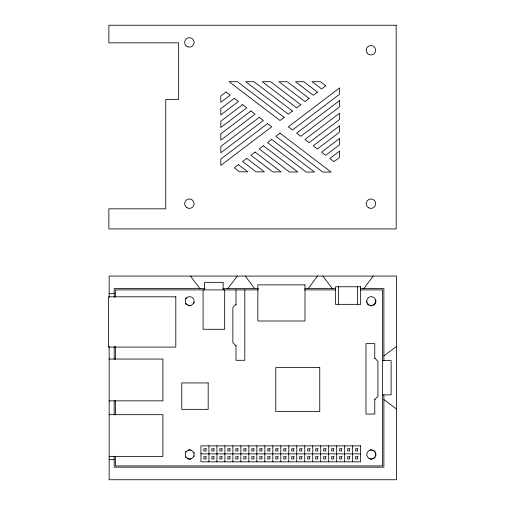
<?xml version="1.0" encoding="UTF-8"?>
<svg xmlns="http://www.w3.org/2000/svg" width="505" height="505" viewBox="0 0 505 505"><rect width="100%" height="100%" fill="white"/><g stroke="black" fill="none" stroke-linecap="round" stroke-linejoin="round"><path stroke-width="0.76" d="M227.824 288.633L237.255 276.065M308.138 288.633L317.569 276.065M363.777 288.633L373.201 276.065M235.999 304.351L232.855 307.495L232.855 342.699L235.999 345.843M374.773 399.594L377.917 396.45L377.917 361.245L374.773 358.102M383.888 355.905L396.463 346.474M204.879 288.633L114.193 288.633L114.193 297.287M223.021 288.633L258.629 288.633M304.995 288.633L335.787 288.633M360.235 288.633L383.888 288.633L383.888 360.583M258.106 289.895L115.449 289.895L115.449 296.965M304.61 289.895L335.345 289.895M360.564 289.895L382.632 289.895L382.632 465.919L115.449 465.919L115.449 456.488M109.162 293.664L114.193 293.664M109.162 359.049L162.913 359.049L162.913 400.85L109.162 400.85M382.607 360.62L391.123 360.62L391.123 394.878L382.607 394.878M109.162 414.681L162.913 414.681L162.913 456.488L109.162 456.488M200.952 453.85L360.633 453.85M109.162 459.632L114.193 459.632M383.888 399.594L396.463 409.025M322.91 276.065L332.341 288.633M245.272 276.065L254.703 288.633M190.511 276.065L199.942 288.633M383.888 394.916L383.888 467.175L114.193 467.175L114.193 456.166M374.773 358.506L374.773 343.646L365.974 343.646L365.974 414.056L374.773 414.056L374.773 399.19M357.49 286.752L357.49 304.351M352.648 445.865L352.648 461.835M344.662 445.865L344.662 461.835M338.628 286.752L338.628 304.351M336.677 445.865L336.677 461.835M328.692 445.865L328.692 461.835M320.713 445.865L320.713 461.835M312.728 445.865L312.728 461.835M304.742 445.865L304.742 461.835M296.757 445.865L296.757 461.835M288.772 445.865L288.772 461.835M280.793 445.865L280.793 461.835M272.807 445.865L272.807 461.835M264.822 445.865L264.822 461.835M256.837 445.865L256.837 461.835M248.851 445.865L248.851 461.835M244.799 289.895L244.799 360.305L235.999 360.305L235.999 345.439M240.872 445.865L240.872 461.835M235.999 289.895L235.999 304.755M232.887 445.865L232.887 461.835M224.902 445.865L224.902 461.835M224.681 289.895L224.681 329.279L203.086 329.279L203.086 289.895M223.159 289.895L223.159 282.345L204.613 282.345L204.613 289.895M216.916 445.865L216.916 461.835M208.931 445.865L208.931 461.835M115.449 346.474L115.449 359.049M115.449 400.692L115.449 414.839M114.193 346.367L114.193 359.421M114.193 400.642L114.193 414.801M109.162 297.293L109.162 276.065L396.463 276.065L396.463 479.75L109.162 479.75L109.162 346.367M375.777 453.288A4.715 4.715 0 0 1 375.777 455.731M375.31 456.867A4.715 4.715 0 0 1 373.58 458.591M372.444 459.064A4.715 4.715 0 0 1 370.001 459.064M370.001 449.955A4.715 4.715 0 0 1 372.444 449.955M373.58 450.428A4.715 4.715 0 0 1 375.31 452.152M194.217 455.731A4.715 4.715 0 0 1 193.75 456.867M190.884 459.064A4.715 4.715 0 0 1 187.305 458.591M186.332 457.846A4.715 4.715 0 0 1 185.581 456.867M185.581 452.152A4.715 4.715 0 0 1 186.332 451.173M188.447 449.955A4.715 4.715 0 0 1 190.884 449.955M193.75 452.152A4.715 4.715 0 0 1 194.217 453.288M194.217 302.306A4.715 4.715 0 0 1 193.75 303.442M190.884 305.639A4.715 4.715 0 0 1 188.447 305.639M186.332 304.414A4.715 4.715 0 0 1 185.581 303.442M185.581 298.726A4.715 4.715 0 0 1 186.332 297.748M375.777 299.863A4.715 4.715 0 0 1 373.58 305.165M372.444 305.639A4.715 4.715 0 0 1 370.001 305.639M368.865 305.165A4.715 4.715 0 0 1 367.141 303.442M366.668 302.306A4.715 4.715 0 0 1 366.51 301.081M226.025 92.011L220.799 95.975L220.799 102.288L230.179 95.174L226.025 92.011M234.333 98.336L220.799 108.6L220.799 114.913L238.48 101.505L234.333 98.336M242.634 104.668L220.799 121.225L220.799 127.538L246.787 107.83L242.634 104.668M250.934 110.993L220.799 133.85L220.799 140.163L255.088 114.155L250.934 110.993M259.242 117.318L220.799 146.475L220.799 152.788L263.389 120.48L259.242 117.318M267.543 123.649L220.799 159.1L220.799 165.413L271.696 126.812L267.543 123.649M284.163 117.343L280.004 120.499L229.1 81.703L237.394 81.703L284.163 117.343M292.49 111.043L288.33 114.193L245.695 81.703L253.99 81.703L292.49 111.043M300.81 104.731L296.65 107.887L262.291 81.703L270.585 81.703L300.81 104.731M309.123 98.424L304.963 101.581L278.886 81.703L287.181 81.703L309.123 98.424M317.443 92.118L313.283 95.268L295.482 81.703L303.776 81.703L317.443 92.118M325.757 85.806L321.603 88.962L312.077 81.703L320.372 81.703L325.757 85.806M238.41 164.68L234.251 167.83L239.446 171.788L247.785 171.82L238.41 164.68M246.73 158.368L242.57 161.524L256.117 171.851L264.456 171.877L246.73 158.368M255.044 152.062L250.884 155.218L272.795 171.908L281.134 171.94L255.044 152.062M263.364 145.756L259.204 148.906L289.466 171.971L297.805 172.003L263.364 145.756M271.684 139.443L267.524 142.599L306.144 172.028L314.482 172.06L271.684 139.443M279.997 133.137L275.837 136.293L322.815 172.091L331.154 172.123L279.997 133.137M339.493 88.015L288.317 126.831L292.464 129.993L339.493 94.328L339.493 88.015M339.493 100.64L296.618 133.156L300.772 136.318L339.493 106.953L339.493 100.64M339.493 113.265L304.919 139.481L309.073 142.65L339.493 119.578L339.493 113.265M339.493 125.89L313.226 145.812L317.374 148.975L339.493 132.203L339.493 125.89M339.493 138.515L321.527 152.138L325.681 155.3L339.493 144.828L339.493 138.515M339.493 151.14L329.828 158.463L333.982 161.632L339.493 157.453L339.493 151.14M396.166 25.25L108.865 25.25L108.865 42.856L178.65 42.856L178.65 99.434L165.76 99.434L165.76 208.824L108.865 208.824L108.865 228.935L396.166 228.935L396.166 25.25M304.995 284.864L257.847 284.864L257.847 321.01L304.995 321.01L304.995 284.864M360.633 286.752L335.484 286.752L335.484 304.351L360.633 304.351L360.633 286.752M175.803 296.807L108.537 296.807L108.537 347.099L175.803 347.099L175.803 296.807M319.766 367.533L275.762 367.533L275.762 411.537L319.766 411.537L319.766 367.533M208.18 382.935L181.775 382.935L181.775 409.34L208.18 409.34L208.18 382.935M360.633 445.865L200.952 445.865L200.952 461.835L360.633 461.835L360.633 445.865M206.04 448.756L203.843 448.756L203.843 450.959L206.04 450.959L206.04 448.756M214.025 448.756L211.822 448.756L211.822 450.959L214.025 450.959L214.025 448.756M222.011 448.756L219.808 448.756L219.808 450.959L222.011 450.959L222.011 448.756M229.996 448.756L227.793 448.756L227.793 450.959L229.996 450.959L229.996 448.756M237.975 448.756L235.778 448.756L235.778 450.959L237.975 450.959L237.975 448.756M245.96 448.756L243.763 448.756L243.763 450.959L245.96 450.959L245.96 448.756M253.946 448.756L251.743 448.756L251.743 450.959L253.946 450.959L253.946 448.756M261.931 448.756L259.728 448.756L259.728 450.959L261.931 450.959L261.931 448.756M269.916 448.756L267.713 448.756L267.713 450.959L269.916 450.959L269.916 448.756M277.895 448.756L275.698 448.756L275.698 450.959L277.895 450.959L277.895 448.756M285.88 448.756L283.684 448.756L283.684 450.959L285.88 450.959L285.88 448.756M293.866 448.756L291.669 448.756L291.669 450.959L293.866 450.959L293.866 448.756M301.851 448.756L299.648 448.756L299.648 450.959L301.851 450.959L301.851 448.756M309.836 448.756L307.633 448.756L307.633 450.959L309.836 450.959L309.836 448.756M317.815 448.756L315.619 448.756L315.619 450.959L317.815 450.959L317.815 448.756M325.801 448.756L323.604 448.756L323.604 450.959L325.801 450.959L325.801 448.756M333.786 448.756L331.589 448.756L331.589 450.959L333.786 450.959L333.786 448.756M341.771 448.756L339.568 448.756L339.568 450.959L341.771 450.959L341.771 448.756M349.757 448.756L347.554 448.756L347.554 450.959L349.757 450.959L349.757 448.756M357.736 448.756L355.539 448.756L355.539 450.959L357.736 450.959L357.736 448.756M206.04 456.741L203.843 456.741L203.843 458.944L206.04 458.944L206.04 456.741M214.025 456.741L211.822 456.741L211.822 458.944L214.025 458.944L214.025 456.741M222.011 456.741L219.808 456.741L219.808 458.944L222.011 458.944L222.011 456.741M229.996 456.741L227.793 456.741L227.793 458.944L229.996 458.944L229.996 456.741M237.975 456.741L235.778 456.741L235.778 458.944L237.975 458.944L237.975 456.741M245.96 456.741L243.763 456.741L243.763 458.944L245.96 458.944L245.96 456.741M253.946 456.741L251.743 456.741L251.743 458.944L253.946 458.944L253.946 456.741M261.931 456.741L259.728 456.741L259.728 458.944L261.931 458.944L261.931 456.741M269.916 456.741L267.713 456.741L267.713 458.944L269.916 458.944L269.916 456.741M277.895 456.741L275.698 456.741L275.698 458.944L277.895 458.944L277.895 456.741M285.88 456.741L283.684 456.741L283.684 458.944L285.88 458.944L285.88 456.741M293.866 456.741L291.669 456.741L291.669 458.944L293.866 458.944L293.866 456.741M301.851 456.741L299.648 456.741L299.648 458.944L301.851 458.944L301.851 456.741M309.836 456.741L307.633 456.741L307.633 458.944L309.836 458.944L309.836 456.741M317.815 456.741L315.619 456.741L315.619 458.944L317.815 458.944L317.815 456.741M325.801 456.741L323.604 456.741L323.604 458.944L325.801 458.944L325.801 456.741M333.786 456.741L331.589 456.741L331.589 458.944L333.786 458.944L333.786 456.741M341.771 456.741L339.568 456.741L339.568 458.944L341.771 458.944L341.771 456.741M349.757 456.741L347.554 456.741L347.554 458.944L349.757 458.944L349.757 456.741M357.736 456.741L355.539 456.741L355.539 458.944L357.736 458.944L357.736 456.741M368.568 207.782A4.715 4.715 0 0 0 375.638 203.698A4.715 4.715 0 0 0 368.568 199.614A4.715 4.715 0 0 0 368.568 207.782M367.59 53.606A4.715 4.715 0 0 0 375.48 51.491A4.715 4.715 0 0 0 369.704 45.715A4.715 4.715 0 0 0 367.59 53.606M187.008 46.498A4.715 4.715 0 0 0 194.084 42.414A4.715 4.715 0 0 0 187.008 38.329A4.715 4.715 0 0 0 187.008 46.498M187.008 207.782A4.715 4.715 0 0 0 194.084 203.698A4.715 4.715 0 0 0 187.008 199.614A4.715 4.715 0 0 0 187.008 207.782M368.088 304.218A4.431 4.431 0 0 0 375.505 302.23A4.431 4.431 0 0 0 370.077 296.801A4.431 4.431 0 0 0 368.088 304.218M369.01 458.344A4.431 4.431 0 0 0 375.657 454.506A4.431 4.431 0 0 0 369.01 450.668A4.431 4.431 0 0 0 369.01 458.344M187.45 304.919A4.431 4.431 0 0 0 194.097 301.081A4.431 4.431 0 0 0 187.45 297.243A4.431 4.431 0 0 0 187.45 304.919M187.45 458.344A4.431 4.431 0 0 0 194.097 454.506A4.431 4.431 0 0 0 187.45 450.668A4.431 4.431 0 0 0 187.45 458.344"/></g></svg>
